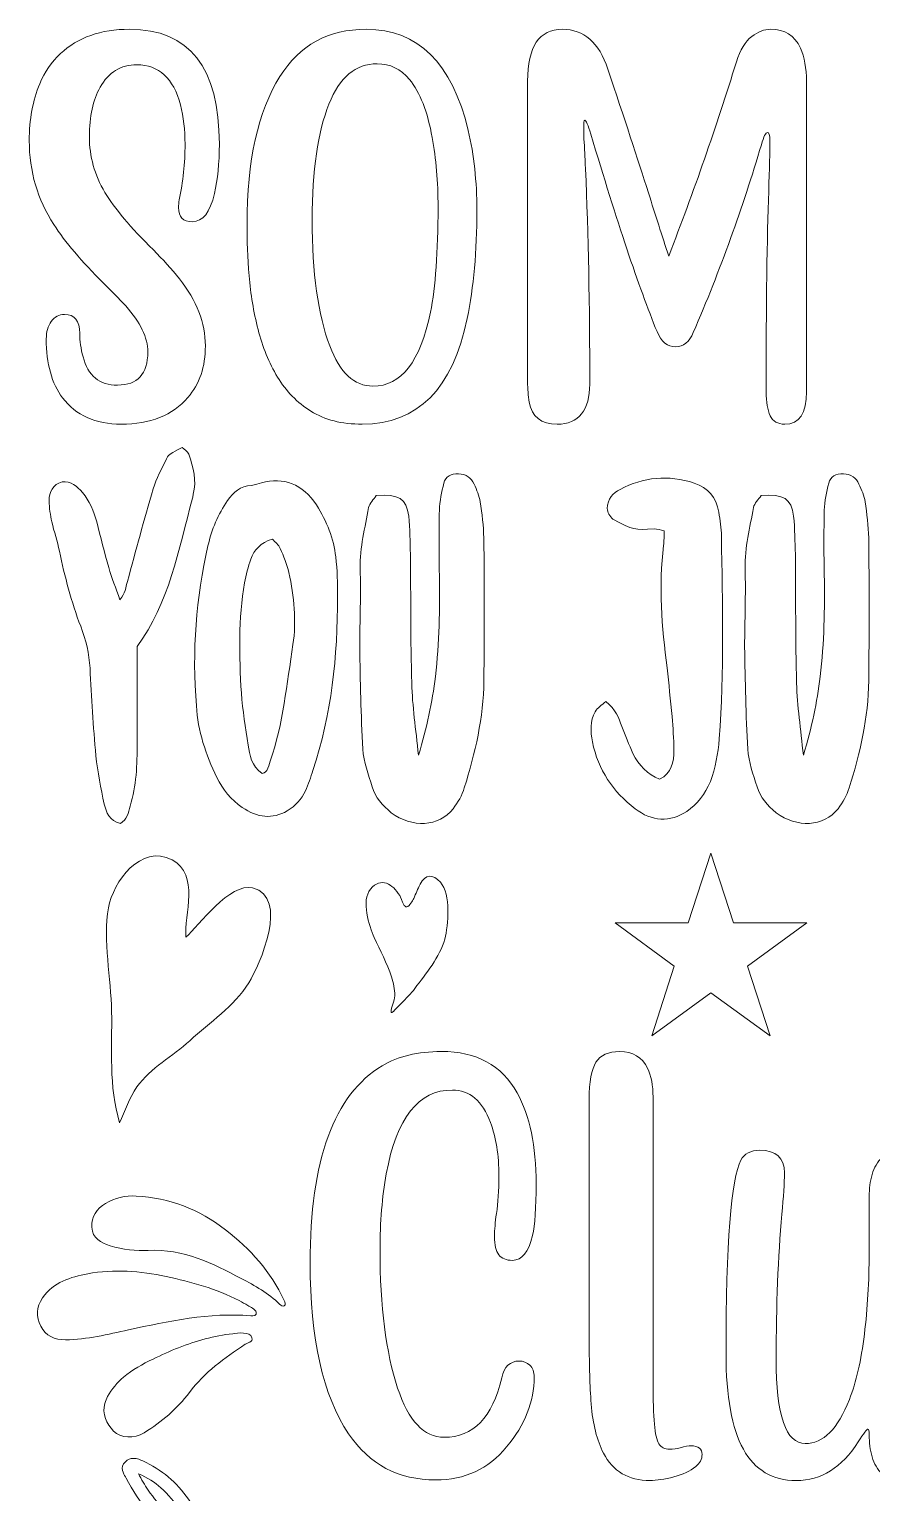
# Model space of a CAD drawing. Header units: inches. Extents: x 0.62 to 5.38, y -5.94 to -0.06.
# Drawn here: x 0.617 to 2.554, y -3.427 to -0.061 of the extents above; entities that cross this region are included whole.
import ezdxf

# ---------------------------------------------------------------- set-up
doc = ezdxf.new("R2010")
doc.units = ezdxf.units.IN
doc.header["$MEASUREMENT"] = 0
doc.layers.add('Layer 1', color=7, linetype='Continuous')

# ---------------------------------------------------------------- blocks, each defined once
blk = doc.blocks.new('block 5')
at = {"layer": 'Layer 1', "lineweight": 0}
for points, knots in [([(1.1227, -0.628), (1.1194, -0.586), (1.1178, -0.5463), (1.1178, -0.509), (1.1178, -0.3635), (1.1431, -0.2504), (1.1936, -0.1695), (1.2387, -0.0971), (1.3048, -0.061), (1.392, -0.061), (1.511, -0.061), (1.5891, -0.1385), (1.6265, -0.2937), (1.6397, -0.3501), (1.6463, -0.4112), (1.6463, -0.4769), (1.6463, -0.5718), (1.6389, -0.6548), (1.6241, -0.726), (1.5907, -0.8882), (1.5102, -0.9693), (1.3826, -0.9693), (1.3356, -0.9693), (1.2963, -0.9593), (1.2648, -0.9395), (1.2333, -0.9197), (1.2077, -0.8934), (1.1881, -0.8608), (1.1684, -0.8281), (1.1535, -0.7916), (1.1432, -0.7514), (1.1328, -0.7111), (1.126, -0.67), (1.1227, -0.628)], [0, 0, 0, 0, 1, 1, 1, 2, 2, 2, 3, 3, 3, 4, 4, 4, 5, 5, 5, 6, 6, 6, 7, 7, 7, 8, 8, 8, 9, 9, 9, 10, 10, 10, 11, 11, 11, 11]), ([(1.2677, -0.4985), (1.2677, -0.6214), (1.2811, -0.7182), (1.308, -0.789), (1.3313, -0.8508), (1.3643, -0.8818), (1.4071, -0.8818), (1.4725, -0.8818), (1.5166, -0.8252), (1.5395, -0.712), (1.5512, -0.6537), (1.5571, -0.573), (1.5571, -0.4699), (1.5571, -0.4116), (1.5526, -0.3583), (1.5436, -0.3101), (1.5331, -0.2506), (1.5156, -0.206), (1.4911, -0.1765), (1.4713, -0.1524), (1.4466, -0.1403), (1.417, -0.1403), (1.3677, -0.1403), (1.3307, -0.1712), (1.3062, -0.2331), (1.2805, -0.2972), (1.2677, -0.3857), (1.2677, -0.4985)], [0, 0, 0, 0, 1, 1, 1, 2, 2, 2, 3, 3, 3, 4, 4, 4, 5, 5, 5, 6, 6, 6, 7, 7, 7, 8, 8, 8, 9, 9, 9, 9])]:
    blk.add_open_spline(points, degree=3, knots=knots, dxfattribs=at)
blk = doc.blocks.new('block 6')
at = {"layer": 'Layer 1', "lineweight": 0}
for points, knots in [([(1.0281, -1.2491), (1.0363, -1.2112), (1.0517, -1.1765), (1.0731, -1.1447), (1.0864, -1.1263), (1.1028, -1.111), (1.1284, -1.11), (1.1366, -1.1089), (1.1437, -1.1059), (1.1509, -1.1038), (1.202, -1.0905), (1.246, -1.1069), (1.2777, -1.155), (1.3013, -1.1928), (1.3176, -1.2327), (1.3217, -1.2747), (1.3258, -1.3053), (1.3258, -1.335), (1.3258, -1.3647), (1.3268, -1.5038), (1.3115, -1.6378), (1.2695, -1.7657), (1.2644, -1.781), (1.2593, -1.7974), (1.2521, -1.8127), (1.2429, -1.8321), (1.2296, -1.8475), (1.2102, -1.8587), (1.1765, -1.8782), (1.1417, -1.8751), (1.1069, -1.8506), (1.0813, -1.8332), (1.0619, -1.8096), (1.0486, -1.782), (1.023, -1.7288), (1.0046, -1.6746), (1.0015, -1.6173), (0.9913, -1.4915), (1.0005, -1.3688), (1.0281, -1.2491)], [0, 0, 0, 0, 1, 1, 1, 2, 2, 2, 3, 3, 3, 4, 4, 4, 5, 5, 5, 6, 6, 6, 7, 7, 7, 8, 8, 8, 9, 9, 9, 10, 10, 10, 11, 11, 11, 12, 12, 12, 13, 13, 13, 13]), ([(1.1049, -1.5877), (1.1079, -1.6276), (1.1141, -1.6675), (1.1202, -1.7074), (1.1243, -1.7299), (1.1274, -1.7554), (1.1529, -1.7728), (1.1591, -1.7697), (1.1621, -1.7687), (1.1632, -1.7657), (1.1662, -1.7595), (1.1693, -1.7513), (1.1713, -1.7442), (1.201, -1.6583), (1.2092, -1.5662), (1.2235, -1.4762), (1.2317, -1.422), (1.2256, -1.3657), (1.2143, -1.3105), (1.2102, -1.2921), (1.202, -1.2726), (1.1938, -1.2552), (1.1908, -1.247), (1.1826, -1.2409), (1.1765, -1.2337), (1.1488, -1.2419), (1.1345, -1.2583), (1.1263, -1.2798), (1.1202, -1.2972), (1.1161, -1.3156), (1.112, -1.334), (1.0977, -1.4168), (1.0997, -1.5017), (1.1049, -1.5877)], [0, 0, 0, 0, 1, 1, 1, 2, 2, 2, 3, 3, 3, 4, 4, 4, 5, 5, 5, 6, 6, 6, 7, 7, 7, 8, 8, 8, 9, 9, 9, 10, 10, 10, 11, 11, 11, 11])]:
    blk.add_open_spline(points, degree=3, knots=knots, dxfattribs=at)
blk = doc.blocks.new('block 13')
at = {"layer": 'Layer 1', "lineweight": 0}
for points, knots in [([(1.0932, -4.8573), (1.1284, -4.8672), (1.1651, -4.8785), (1.1997, -4.8969), (1.1954, -4.8906), (1.191, -4.8845), (1.1868, -4.8783), (1.1698, -4.854), (1.1522, -4.8288), (1.1371, -4.8019), (1.1362, -4.8002), (1.1349, -4.7996), (1.1304, -4.7978), (1.1304, -4.7978), (1.1273, -4.7965), (1.1273, -4.7965), (1.1215, -4.7941), (1.1156, -4.7916), (1.1099, -4.7888), (1.0678, -4.7699), (1.0303, -4.7407), (1.0015, -4.7044), (0.9887, -4.6894), (0.9779, -4.6725), (0.9697, -4.6543), (0.9697, -4.6543), (0.9665, -4.6478), (0.9665, -4.6478), (0.9604, -4.6353), (0.9649, -4.6274), (0.9699, -4.6228), (0.978, -4.6154), (0.9912, -4.6187), (0.9974, -4.6217), (1.0313, -4.6375), (1.0606, -4.6581), (1.087, -4.6846), (1.0685, -4.6329), (1.0555, -4.5782), (1.0474, -4.5184), (1.0469, -4.5145), (1.0457, -4.512), (1.0409, -4.5086), (0.989, -4.4724), (0.9529, -4.4309), (0.9306, -4.3817), (0.9239, -4.3671), (0.9201, -4.3522), (0.9164, -4.3377), (0.9164, -4.3377), (0.9138, -4.3278), (0.9138, -4.3278), (0.9102, -4.3152), (0.9128, -4.307), (0.9211, -4.3022), (0.924, -4.3005), (0.9272, -4.2996), (0.9306, -4.2996), (0.9384, -4.2996), (0.9445, -4.3044), (0.9467, -4.3062), (0.9765, -4.3294), (0.9982, -4.3509), (1.015, -4.3739), (1.0217, -4.3829), (1.0298, -4.3959), (1.0375, -4.4088), (1.0375, -4.4088), (1.0375, -4.4088), (1.0375, -4.4088), (1.0369, -4.3742), (1.0364, -4.3444), (1.0382, -4.3081), (1.0382, -4.3081), (1.0394, -4.2834), (1.0394, -4.2834), (1.0403, -4.2631), (1.0412, -4.244), (1.0424, -4.2252), (1.0429, -4.2178), (1.0414, -4.2134), (1.036, -4.2072), (0.9838, -4.1463), (0.9528, -4.082), (0.9411, -4.0107), (0.9411, -4.0107), (0.9406, -4.008), (0.9406, -4.008), (0.9393, -4.0027), (0.9361, -3.9887), (0.9495, -3.981), (0.9528, -3.9791), (0.9563, -3.9782), (0.9599, -3.9782), (0.9681, -3.9782), (0.9744, -3.9831), (0.9786, -3.9863), (1.0092, -4.0094), (1.031, -4.0383), (1.0505, -4.0808), (1.0507, -4.0813), (1.051, -4.0819), (1.0512, -4.0824), (1.0557, -4.0124), (1.0563, -3.943), (1.053, -3.8756), (1.0527, -3.8707), (1.0515, -3.8681), (1.0479, -3.8654), (1.017, -3.8414), (0.9891, -3.8104), (0.9624, -3.7708), (0.9533, -3.7573), (0.949, -3.7417), (0.9452, -3.7279), (0.9452, -3.7279), (0.9424, -3.7184), (0.9424, -3.7184), (0.9409, -3.7133), (0.9367, -3.6994), (0.949, -3.691), (0.9583, -3.6846), (0.9709, -3.6896), (0.9762, -3.693), (0.9967, -3.7057), (1.0131, -3.7225), (1.029, -3.7387), (1.029, -3.7387), (1.0348, -3.7447), (1.0348, -3.7447), (1.0392, -3.7492), (1.0431, -3.7535), (1.0465, -3.7577), (1.045, -3.7452), (1.0438, -3.7332), (1.0426, -3.7215), (1.0394, -3.6885), (1.0363, -3.6574), (1.025, -3.6187), (1.0152, -3.5852), (0.9966, -3.5605), (0.963, -3.5362), (0.91, -3.4978), (0.8687, -3.4497), (0.8401, -3.3933), (0.8396, -3.3922), (0.8389, -3.3912), (0.8381, -3.39), (0.8343, -3.384), (0.8245, -3.369), (0.8381, -3.3556), (0.8432, -3.3506), (0.8497, -3.3479), (0.857, -3.3479), (0.8654, -3.3479), (0.8732, -3.3515), (0.8783, -3.3539), (0.9212, -3.3736), (0.9564, -3.4032), (0.983, -3.4417), (1.001, -3.4678), (1.0194, -3.4961), (1.0297, -3.5314), (1.0326, -3.5411), (1.0371, -3.5508), (1.0418, -3.561), (1.0467, -3.5715), (1.0516, -3.582), (1.0552, -3.5934), (1.0718, -3.6469), (1.0783, -3.7019), (1.082, -3.7517), (1.0974, -3.7068), (1.1151, -3.6728), (1.1384, -3.6436), (1.1405, -3.6399), (1.1453, -3.6317), (1.155, -3.6317), (1.1574, -3.6317), (1.1598, -3.6322), (1.1621, -3.6332), (1.1651, -3.6345), (1.1676, -3.6365), (1.1695, -3.6391), (1.1713, -3.6411), (1.1726, -3.6434), (1.1732, -3.646), (1.1732, -3.646), (1.1736, -3.6496), (1.1736, -3.6496), (1.1736, -3.6496), (1.1735, -3.6583), (1.1735, -3.6583), (1.1734, -3.6708), (1.173, -3.6843), (1.1714, -3.6979), (1.168, -3.762), (1.1496, -3.8133), (1.1167, -3.8498), (1.1153, -3.852), (1.1131, -3.8544), (1.1106, -3.8565), (1.0914, -3.8721), (1.0908, -3.8924), (1.0919, -3.9173), (1.095, -3.9827), (1.0926, -4.0479), (1.0893, -4.1101), (1.1072, -4.0811), (1.1297, -4.0581), (1.1485, -4.0403), (1.1559, -4.0333), (1.1632, -4.031), (1.1701, -4.0332), (1.1807, -4.0366), (1.1829, -4.0485), (1.1836, -4.0524), (1.1864, -4.0668), (1.1837, -4.0808), (1.181, -4.0913), (1.166, -4.1493), (1.1379, -4.191), (1.0948, -4.2189), (1.0856, -4.2249), (1.0838, -4.2291), (1.0837, -4.2343), (1.0837, -4.2343), (1.0829, -4.2967), (1.0829, -4.2967), (1.0825, -4.3235), (1.0822, -4.351), (1.0819, -4.3785), (1.0985, -4.3455), (1.1172, -4.317), (1.1384, -4.2918), (1.1388, -4.2913), (1.1392, -4.2906), (1.1396, -4.2899), (1.1422, -4.2858), (1.1474, -4.2774), (1.1577, -4.2774), (1.1597, -4.2774), (1.1617, -4.2777), (1.1637, -4.2784), (1.1794, -4.2834), (1.18, -4.2992), (1.1804, -4.3067), (1.1822, -4.3462), (1.1734, -4.3844), (1.1537, -4.4236), (1.1405, -4.4499), (1.122, -4.4741), (1.0987, -4.4956), (1.0887, -4.5047), (1.0859, -4.512), (1.0876, -4.5245), (1.0951, -4.5819), (1.1109, -4.6406), (1.1356, -4.7034), (1.1383, -4.6799), (1.1438, -4.6562), (1.1521, -4.6317), (1.1593, -4.6105), (1.1673, -4.594), (1.1774, -4.5797), (1.1804, -4.5745), (1.1872, -4.5645), (1.1992, -4.567), (1.2126, -4.5698), (1.2146, -4.5831), (1.2153, -4.5875), (1.2313, -4.6936), (1.2101, -4.7433), (1.1872, -4.778), (1.1793, -4.7898), (1.1793, -4.7964), (1.1873, -4.8086), (1.205, -4.8358), (1.224, -4.8616), (1.2421, -4.885), (1.2325, -4.8257), (1.2483, -4.77), (1.2676, -4.7179), (1.268, -4.7171), (1.2682, -4.7163), (1.2684, -4.7154), (1.27, -4.7098), (1.274, -4.6959), (1.2887, -4.6959), (1.3089, -4.6967), (1.3121, -4.7164), (1.3132, -4.7229), (1.3216, -4.7741), (1.3281, -4.8203), (1.3235, -4.8685), (1.3208, -4.8968), (1.3171, -4.9265), (1.3126, -4.9569), (1.3114, -4.9647), (1.3129, -4.9675), (1.3168, -4.971), (1.3206, -4.9744), (1.3244, -4.9779), (1.328, -4.9814), (1.3346, -4.9877), (1.3413, -4.994), (1.3483, -4.9992), (1.3526, -5.0024), (1.3599, -5.0092), (1.3611, -5.0185), (1.3618, -5.0241), (1.3602, -5.0296), (1.3566, -5.0341), (1.3526, -5.0392), (1.3471, -5.0419), (1.3409, -5.0419), (1.3349, -5.0419), (1.3286, -5.0395), (1.3217, -5.0345), (1.308, -5.0247), (1.2957, -5.0129), (1.2853, -4.9995), (1.2788, -4.9912), (1.2722, -4.989), (1.26, -4.9899), (1.2229, -4.9928), (1.1926, -4.9907), (1.1644, -4.9833), (1.1644, -4.9833), (1.1626, -4.9829), (1.1626, -4.9829), (1.1602, -4.9823), (1.157, -4.9816), (1.1538, -4.9798), (1.1352, -4.9744), (1.1174, -4.9666), (1.1009, -4.9566), (1.088, -4.9501), (1.0752, -4.9425), (1.0633, -4.9342), (1.0619, -4.9332), (1.0606, -4.932), (1.0596, -4.9306), (1.0432, -4.9174), (1.0286, -4.9013), (1.0149, -4.8814), (1.0086, -4.8723), (1.0099, -4.8652), (1.0121, -4.8609), (1.0155, -4.8542), (1.0227, -4.8505), (1.0337, -4.8502), (1.0539, -4.8495), (1.074, -4.8519), (1.0932, -4.8573)], [0, 0, 0, 0, 1, 1, 1, 2, 2, 2, 3, 3, 3, 4, 4, 4, 5, 5, 5, 6, 6, 6, 7, 7, 7, 8, 8, 8, 9, 9, 9, 10, 10, 10, 11, 11, 11, 12, 12, 12, 13, 13, 13, 14, 14, 14, 15, 15, 15, 16, 16, 16, 17, 17, 17, 18, 18, 18, 19, 19, 19, 20, 20, 20, 21, 21, 21, 22, 22, 22, 23, 23, 23, 24, 24, 24, 25, 25, 25, 26, 26, 26, 27, 27, 27, 28, 28, 28, 29, 29, 29, 30, 30, 30, 31, 31, 31, 32, 32, 32, 33, 33, 33, 34, 34, 34, 35, 35, 35, 36, 36, 36, 37, 37, 37, 38, 38, 38, 39, 39, 39, 40, 40, 40, 41, 41, 41, 42, 42, 42, 43, 43, 43, 44, 44, 44, 45, 45, 45, 46, 46, 46, 47, 47, 47, 48, 48, 48, 49, 49, 49, 50, 50, 50, 51, 51, 51, 52, 52, 52, 53, 53, 53, 54, 54, 54, 55, 55, 55, 56, 56, 56, 57, 57, 57, 58, 58, 58, 59, 59, 59, 60, 60, 60, 61, 61, 61, 62, 62, 62, 63, 63, 63, 64, 64, 64, 65, 65, 65, 66, 66, 66, 67, 67, 67, 68, 68, 68, 69, 69, 69, 70, 70, 70, 71, 71, 71, 72, 72, 72, 73, 73, 73, 74, 74, 74, 75, 75, 75, 76, 76, 76, 77, 77, 77, 78, 78, 78, 79, 79, 79, 80, 80, 80, 81, 81, 81, 82, 82, 82, 83, 83, 83, 84, 84, 84, 85, 85, 85, 86, 86, 86, 87, 87, 87, 88, 88, 88, 89, 89, 89, 90, 90, 90, 91, 91, 91, 92, 92, 92, 93, 93, 93, 94, 94, 94, 95, 95, 95, 96, 96, 96, 97, 97, 97, 98, 98, 98, 99, 99, 99, 100, 100, 100, 101, 101, 101, 102, 102, 102, 103, 103, 103, 104, 104, 104, 105, 105, 105, 106, 106, 106, 107, 107, 107, 108, 108, 108, 109, 109, 109, 110, 110, 110, 111, 111, 111, 112, 112, 112, 113, 113, 113, 114, 114, 114, 115, 115, 115, 116, 116, 116, 117, 117, 117, 118, 118, 118, 118]), ([(0.8684, -3.3833), (0.8753, -3.3961), (0.8824, -3.4093), (0.8906, -3.421), (0.9155, -3.4567), (0.948, -3.4887), (0.995, -3.5237), (0.9794, -3.4837), (0.954, -3.4472), (0.9196, -3.4154), (0.9058, -3.4027), (0.889, -3.3922), (0.8684, -3.3833)], [0, 0, 0, 0, 1, 1, 1, 2, 2, 2, 3, 3, 3, 4, 4, 4, 4]), ([(1.141, -3.6937), (1.1167, -3.7381), (1.1028, -3.7792), (1.0979, -3.8204), (1.1068, -3.8091), (1.1144, -3.7963), (1.1205, -3.7822), (1.1228, -3.776), (1.1251, -3.7689), (1.1273, -3.7621), (1.1293, -3.7561), (1.1308, -3.7513), (1.1325, -3.7467), (1.1364, -3.7312), (1.1392, -3.7137), (1.141, -3.694), (1.141, -3.6939), (1.141, -3.6938), (1.141, -3.6937)], [0, 0, 0, 0, 1, 1, 1, 2, 2, 2, 3, 3, 3, 4, 4, 4, 5, 5, 5, 6, 6, 6, 6]), ([(1.0435, -3.809), (1.029, -3.7766), (1.0038, -3.7533), (0.9782, -3.7326), (0.9925, -3.7692), (1.0196, -3.7983), (1.0483, -3.8246), (1.0472, -3.8188), (1.0456, -3.8138), (1.0435, -3.809)], [0, 0, 0, 0, 1, 1, 1, 2, 2, 2, 3, 3, 3, 3]), ([(1.0274, -4.1011), (1.0156, -4.0665), (0.9984, -4.0404), (0.9749, -4.0214), (0.9757, -4.0259), (0.9767, -4.0303), (0.9777, -4.0345), (0.9818, -4.0525), (0.9872, -4.0688), (0.994, -4.0845), (1.0092, -4.1192), (1.0255, -4.1464), (1.0449, -4.1693), (1.0444, -4.1634), (1.0434, -4.157), (1.0421, -4.1497), (1.0414, -4.1456), (1.0407, -4.1413), (1.04, -4.1366), (1.0395, -4.1315), (1.0364, -4.124), (1.0334, -4.1168), (1.0314, -4.1117), (1.0292, -4.1065), (1.0274, -4.1011)], [0, 0, 0, 0, 1, 1, 1, 2, 2, 2, 3, 3, 3, 4, 4, 4, 5, 5, 5, 6, 6, 6, 7, 7, 7, 8, 8, 8, 8]), ([(1.1528, -4.0815), (1.1325, -4.1014), (1.1188, -4.1195), (1.1092, -4.139), (1.1013, -4.1551), (1.0952, -4.1704), (1.0909, -4.1854), (1.1001, -4.1789), (1.1075, -4.1696), (1.1153, -4.1599), (1.1153, -4.1599), (1.1166, -4.1583), (1.1166, -4.1583), (1.1377, -4.1319), (1.1494, -4.1072), (1.1528, -4.0815)], [0, 0, 0, 0, 1, 1, 1, 2, 2, 2, 3, 3, 3, 4, 4, 4, 5, 5, 5, 5]), ([(1.1174, -4.4267), (1.1324, -4.3997), (1.1491, -4.3644), (1.1494, -4.3253), (1.1289, -4.3509), (1.115, -4.3796), (1.1015, -4.4093), (1.0922, -4.4295), (1.0866, -4.4482), (1.0845, -4.466), (1.0992, -4.453), (1.1097, -4.4404), (1.1174, -4.4267)], [0, 0, 0, 0, 1, 1, 1, 2, 2, 2, 3, 3, 3, 4, 4, 4, 4]), ([(1.0358, -4.4663), (1.0355, -4.4657), (1.0353, -4.4651), (1.035, -4.4644), (1.0125, -4.4229), (0.9876, -4.3807), (0.952, -4.3504), (0.9668, -4.3943), (0.9944, -4.4323), (1.0358, -4.4663)], [0, 0, 0, 0, 1, 1, 1, 2, 2, 2, 3, 3, 3, 3]), ([(1.1899, -4.6202), (1.1867, -4.6272), (1.1842, -4.6347), (1.1817, -4.6421), (1.1674, -4.6852), (1.1619, -4.7227), (1.1652, -4.7564), (1.189, -4.7181), (1.1969, -4.6742), (1.1899, -4.6202)], [0, 0, 0, 0, 1, 1, 1, 2, 2, 2, 3, 3, 3, 3]), ([(1.0127, -4.6636), (1.0369, -4.6981), (1.0677, -4.7269), (1.1037, -4.7487), (1.0735, -4.709), (1.0448, -4.682), (1.0127, -4.6636)], [0, 0, 0, 0, 1, 1, 1, 2, 2, 2, 2]), ([(1.2763, -4.8933), (1.2763, -4.8933), (1.2796, -4.9034), (1.2796, -4.9034), (1.2819, -4.9107), (1.2841, -4.9177), (1.2864, -4.9244), (1.2879, -4.9137), (1.2893, -4.9038), (1.2908, -4.8941), (1.2974, -4.8514), (1.2965, -4.8054), (1.2881, -4.7504), (1.272, -4.795), (1.268, -4.843), (1.2763, -4.8933)], [0, 0, 0, 0, 1, 1, 1, 2, 2, 2, 3, 3, 3, 4, 4, 4, 5, 5, 5, 5]), ([(1.1012, -4.9221), (1.1034, -4.9224), (1.1056, -4.9233), (1.1076, -4.9246), (1.1106, -4.9266), (1.1139, -4.9287), (1.1172, -4.9307), (1.1546, -4.9493), (1.1971, -4.9594), (1.2397, -4.9596), (1.1814, -4.9156), (1.1225, -4.8904), (1.0603, -4.8827), (1.0581, -4.8825), (1.0557, -4.882), (1.0533, -4.8816), (1.0521, -4.8813), (1.051, -4.8811), (1.05, -4.8809), (1.0516, -4.8826), (1.0533, -4.8843), (1.0545, -4.8855), (1.0545, -4.8855), (1.0581, -4.889), (1.0581, -4.889), (1.0655, -4.8966), (1.0739, -4.9038), (1.0846, -4.9117), (1.0897, -4.9152), (1.0954, -4.9187), (1.1012, -4.9221)], [0, 0, 0, 0, 1, 1, 1, 2, 2, 2, 3, 3, 3, 4, 4, 4, 5, 5, 5, 6, 6, 6, 7, 7, 7, 8, 8, 8, 9, 9, 9, 10, 10, 10, 10])]:
    blk.add_open_spline(points, degree=3, knots=knots, dxfattribs=at)

msp = doc.modelspace()

# ---------------------------------------------------------------- linework, layer by layer
at = {"layer": 'Layer 1', "lineweight": 0}
msp.add_lwpolyline([(2.3209, -2.3758), (2.2688, -2.2155), (2.4052, -2.1164), (2.2366, -2.1164), (2.1845, -1.9561), (2.1324, -2.1164), (1.9639, -2.1164), (2.1002, -2.2155), (2.0482, -2.3758), (2.1845, -2.2768), (2.3209, -2.3758)], dxfattribs=at)
for points, knots in [([(0.7882, -0.6449), (0.8064, -0.6632), (0.8234, -0.6807), (0.8389, -0.6974), (0.8728, -0.7351), (0.8897, -0.7703), (0.8897, -0.803), (0.8897, -0.854), (0.8665, -0.8794), (0.8203, -0.8794), (0.7786, -0.8794), (0.7522, -0.8576), (0.7409, -0.8141), (0.7359, -0.7958), (0.7333, -0.7779), (0.7333, -0.7604), (0.7333, -0.7312), (0.7217, -0.7167), (0.6983, -0.7167), (0.6855, -0.7167), (0.6753, -0.7221), (0.6677, -0.733), (0.6601, -0.7439), (0.6563, -0.7573), (0.6563, -0.7733), (0.6563, -0.8304), (0.6688, -0.8755), (0.6937, -0.9086), (0.7248, -0.949), (0.7697, -0.9693), (0.8284, -0.9693), (0.8953, -0.9693), (0.9465, -0.9488), (0.9819, -0.908), (1.0087, -0.8769), (1.0221, -0.8372), (1.0221, -0.789), (1.0221, -0.7365), (1.0023, -0.6852), (0.9626, -0.635), (0.9443, -0.6124), (0.9243, -0.5903), (0.9025, -0.5685), (0.85, -0.5168), (0.8129, -0.4726), (0.7911, -0.4361), (0.7674, -0.396), (0.7555, -0.3534), (0.7555, -0.3083), (0.7555, -0.2613), (0.7637, -0.2233), (0.78, -0.1945), (0.7994, -0.1599), (0.8276, -0.1426), (0.8646, -0.1426), (0.9151, -0.1426), (0.9486, -0.1734), (0.9649, -0.2348), (0.9719, -0.2624), (0.9754, -0.2926), (0.9754, -0.3252), (0.9754, -0.3688), (0.971, -0.4116), (0.962, -0.4536), (0.9608, -0.4594), (0.9603, -0.4652), (0.9603, -0.4711), (0.9603, -0.4929), (0.971, -0.5037), (0.9923, -0.5037), (1.0161, -0.5037), (1.033, -0.482), (1.0431, -0.4384), (1.0505, -0.4069), (1.0542, -0.3692), (1.0542, -0.3252), (1.0542, -0.149), (0.9853, -0.061), (0.8477, -0.061), (0.7816, -0.061), (0.7287, -0.0796), (0.689, -0.117), (0.6684, -0.136), (0.6524, -0.1592), (0.6412, -0.1864), (0.6252, -0.2249), (0.6172, -0.2684), (0.6172, -0.3171), (0.6172, -0.3878), (0.6361, -0.4522), (0.6738, -0.5101), (0.6995, -0.5502), (0.7376, -0.5951), (0.7882, -0.6449)], [0, 0, 0, 0, 1, 1, 1, 2, 2, 2, 3, 3, 3, 4, 4, 4, 5, 5, 5, 6, 6, 6, 7, 7, 7, 8, 8, 8, 9, 9, 9, 10, 10, 10, 11, 11, 11, 12, 12, 12, 13, 13, 13, 14, 14, 14, 15, 15, 15, 16, 16, 16, 17, 17, 17, 18, 18, 18, 19, 19, 19, 20, 20, 20, 21, 21, 21, 22, 22, 22, 23, 23, 23, 24, 24, 24, 25, 25, 25, 26, 26, 26, 27, 27, 27, 28, 28, 28, 29, 29, 29, 30, 30, 30, 31, 31, 31, 31]), ([(1.8312, -0.9693), (1.8557, -0.9693), (1.8743, -0.9614), (1.8869, -0.9456), (1.8996, -0.9299), (1.9059, -0.907), (1.9059, -0.8771), (1.9059, -0.6974), (1.9026, -0.5323), (1.896, -0.3818), (1.8948, -0.3523), (1.8938, -0.3326), (1.8931, -0.3229), (1.8923, -0.3132), (1.8919, -0.3015), (1.8919, -0.2879), (1.8919, -0.2762), (1.8927, -0.2704), (1.8942, -0.2704), (1.8973, -0.2704), (1.902, -0.2809), (1.9082, -0.3019), (1.9681, -0.503), (2.0189, -0.6544), (2.0605, -0.7563), (2.0702, -0.7797), (2.0846, -0.7913), (2.1037, -0.7913), (2.1212, -0.7913), (2.1346, -0.7805), (2.1439, -0.7587), (2.2058, -0.6144), (2.2579, -0.4703), (2.3003, -0.3264), (2.3057, -0.3077), (2.3104, -0.2984), (2.3143, -0.2984), (2.3181, -0.2984), (2.3201, -0.3042), (2.3201, -0.3159), (2.3201, -0.3423), (2.3191, -0.3818), (2.3172, -0.4343), (2.3133, -0.5378), (2.3113, -0.6912), (2.3113, -0.8946), (2.3113, -0.9183), (2.3144, -0.9367), (2.3204, -0.9497), (2.3264, -0.9627), (2.3378, -0.9693), (2.3545, -0.9693), (2.3876, -0.9693), (2.4041, -0.9444), (2.4041, -0.8946), (2.4041, -0.8946), (2.4041, -0.1811), (2.4041, -0.1811), (2.4041, -0.1508), (2.3994, -0.1251), (2.3901, -0.1041), (2.3769, -0.0754), (2.3541, -0.061), (2.3218, -0.061), (2.3074, -0.061), (2.2929, -0.0665), (2.2781, -0.0776), (2.2633, -0.0887), (2.2516, -0.108), (2.2431, -0.1356), (2.1968, -0.2854), (2.1449, -0.4343), (2.0873, -0.5825), (2.0722, -0.5362), (2.0566, -0.4878), (2.0407, -0.4372), (2.0162, -0.3602), (1.985, -0.2653), (1.9473, -0.1525), (1.9271, -0.0915), (1.8923, -0.061), (1.8429, -0.061), (1.7896, -0.061), (1.763, -0.1008), (1.763, -0.1805), (1.763, -0.1805), (1.763, -0.8724), (1.763, -0.8724), (1.763, -0.8884), (1.7641, -0.9037), (1.7665, -0.9185), (1.7723, -0.9523), (1.7939, -0.9693), (1.8312, -0.9693)], [0, 0, 0, 0, 1, 1, 1, 2, 2, 2, 3, 3, 3, 4, 4, 4, 5, 5, 5, 6, 6, 6, 7, 7, 7, 8, 8, 8, 9, 9, 9, 10, 10, 10, 11, 11, 11, 12, 12, 12, 13, 13, 13, 14, 14, 14, 15, 15, 15, 16, 16, 16, 17, 17, 17, 18, 18, 18, 19, 19, 19, 20, 20, 20, 21, 21, 21, 22, 22, 22, 23, 23, 23, 24, 24, 24, 25, 25, 25, 26, 26, 26, 27, 27, 27, 28, 28, 28, 29, 29, 29, 30, 30, 30, 31, 31, 31, 31]), ([(0.9841, -1.0384), (0.982, -1.0322), (0.9728, -1.0271), (0.9687, -1.023), (0.9411, -1.0373), (0.9401, -1.0363), (0.9329, -1.0486), (0.9217, -1.0711), (0.9094, -1.0946), (0.9023, -1.1182), (0.8808, -1.1887), (0.8624, -1.2603), (0.8429, -1.3309), (0.8388, -1.3442), (0.8388, -1.3585), (0.8255, -1.3729), (0.8163, -1.3463), (0.8071, -1.3238), (0.8, -1.2992), (0.7897, -1.2644), (0.7815, -1.2286), (0.7723, -1.1939), (0.7652, -1.1693), (0.756, -1.1458), (0.7396, -1.1263), (0.7273, -1.112), (0.713, -1.0997), (0.6926, -1.1018), (0.6711, -1.1079), (0.6629, -1.1253), (0.6629, -1.1458), (0.6629, -1.1621), (0.666, -1.1785), (0.669, -1.1939), (0.6741, -1.2164), (0.6823, -1.2389), (0.6864, -1.2614), (0.6987, -1.3197), (0.714, -1.378), (0.7355, -1.4342), (0.7478, -1.4649), (0.755, -1.4977), (0.757, -1.5304), (0.7601, -1.5979), (0.7642, -1.6644), (0.7703, -1.7319), (0.7744, -1.7687), (0.7815, -1.8066), (0.7897, -1.8434), (0.7938, -1.8618), (0.802, -1.8823), (0.8266, -1.8874), (0.8419, -1.8792), (0.845, -1.8628), (0.8491, -1.8475), (0.8634, -1.8015), (0.8654, -1.7524), (0.8654, -1.7033), (0.8654, -1.7033), (0.8654, -1.4803), (0.8654, -1.4803), (0.9381, -1.3821), (0.9606, -1.2583), (0.9923, -1.1396), (0.9933, -1.1366), (0.9933, -1.1335), (0.9943, -1.1304), (1.0025, -1.0997), (0.9943, -1.0691), (0.9841, -1.0384)], [0, 0, 0, 0, 1, 1, 1, 2, 2, 2, 3, 3, 3, 4, 4, 4, 5, 5, 5, 6, 6, 6, 7, 7, 7, 8, 8, 8, 9, 9, 9, 10, 10, 10, 11, 11, 11, 12, 12, 12, 13, 13, 13, 14, 14, 14, 15, 15, 15, 16, 16, 16, 17, 17, 17, 18, 18, 18, 19, 19, 19, 20, 20, 20, 21, 21, 21, 22, 22, 22, 23, 23, 23, 23]), ([(1.6041, -1.0834), (1.5867, -1.0823), (1.5744, -1.0905), (1.5703, -1.1049), (1.5652, -1.1253), (1.5611, -1.1458), (1.5601, -1.1673), (1.5591, -1.2164), (1.5591, -1.2665), (1.5601, -1.3156), (1.5611, -1.3943), (1.5601, -1.4721), (1.5509, -1.5498), (1.5437, -1.6092), (1.5314, -1.6664), (1.512, -1.7309), (1.5059, -1.6695), (1.4977, -1.6173), (1.4967, -1.5652), (1.4936, -1.4659), (1.4946, -1.3677), (1.4936, -1.2685), (1.4926, -1.2399), (1.4926, -1.2102), (1.4895, -1.1805), (1.4844, -1.1407), (1.467, -1.1294), (1.4148, -1.1335), (1.4087, -1.1427), (1.3995, -1.1509), (1.3974, -1.1611), (1.3893, -1.2071), (1.377, -1.2522), (1.378, -1.3013), (1.38, -1.3606), (1.377, -1.4209), (1.377, -1.4813), (1.378, -1.5601), (1.38, -1.6388), (1.3841, -1.7166), (1.3862, -1.7462), (1.3964, -1.7749), (1.4056, -1.8035), (1.4128, -1.827), (1.4291, -1.8465), (1.4496, -1.8628), (1.4967, -1.8986), (1.5591, -1.8956), (1.5918, -1.8536), (1.603, -1.8393), (1.6122, -1.8229), (1.6174, -1.8056), (1.6429, -1.7258), (1.6613, -1.6439), (1.6624, -1.559), (1.6634, -1.4496), (1.6634, -1.3401), (1.6624, -1.2307), (1.6613, -1.2031), (1.6583, -1.1754), (1.6542, -1.1478), (1.6521, -1.1345), (1.646, -1.1202), (1.6399, -1.1069), (1.6337, -1.0936), (1.6215, -1.0834), (1.6041, -1.0834)], [0, 0, 0, 0, 1, 1, 1, 2, 2, 2, 3, 3, 3, 4, 4, 4, 5, 5, 5, 6, 6, 6, 7, 7, 7, 8, 8, 8, 9, 9, 9, 10, 10, 10, 11, 11, 11, 12, 12, 12, 13, 13, 13, 14, 14, 14, 15, 15, 15, 16, 16, 16, 17, 17, 17, 18, 18, 18, 19, 19, 19, 20, 20, 20, 21, 21, 21, 22, 22, 22, 22]), ([(2.0665, -1.7861), (2.0388, -1.7749), (2.0184, -1.7534), (2.0051, -1.7268), (1.9959, -1.7063), (1.9877, -1.6849), (1.9795, -1.6644), (1.9724, -1.645), (1.9662, -1.6255), (1.9427, -1.6071), (1.9335, -1.6153), (1.9232, -1.6214), (1.9181, -1.6306), (1.9069, -1.6521), (1.9069, -1.6756), (1.912, -1.7002), (1.9253, -1.7646), (1.959, -1.8148), (2.0102, -1.8536), (2.048, -1.8833), (2.091, -1.8853), (2.1289, -1.8598), (2.1534, -1.8434), (2.1708, -1.8199), (2.1831, -1.7912), (2.1953, -1.7595), (2.2005, -1.7268), (2.2035, -1.693), (2.2148, -1.5386), (2.2107, -1.3821), (2.2086, -1.2266), (2.2086, -1.2082), (2.2056, -1.1898), (2.2025, -1.1713), (2.1964, -1.1376), (2.178, -1.1151), (2.1462, -1.1049), (2.0859, -1.0844), (2.0286, -1.0916), (1.9754, -1.1192), (1.959, -1.1274), (1.9468, -1.1407), (1.9458, -1.1632), (1.9468, -1.1673), (1.9478, -1.1724), (1.9498, -1.1765), (1.9529, -1.1805), (1.956, -1.1846), (1.959, -1.1877), (2.0071, -1.2133), (2.0071, -1.2123), (2.0542, -1.2102), (2.0613, -1.2102), (2.0685, -1.2133), (2.0767, -1.2143), (2.0767, -1.2276), (2.0767, -1.2378), (2.0757, -1.2481), (2.0634, -1.3411), (2.0716, -1.4353), (2.0838, -1.5294), (2.0879, -1.5662), (2.091, -1.604), (2.0951, -1.6419), (2.0971, -1.6675), (2.0992, -1.693), (2.0992, -1.7186), (2.0992, -1.7462), (2.0941, -1.7728), (2.0665, -1.7861)], [0, 0, 0, 0, 1, 1, 1, 2, 2, 2, 3, 3, 3, 4, 4, 4, 5, 5, 5, 6, 6, 6, 7, 7, 7, 8, 8, 8, 9, 9, 9, 10, 10, 10, 11, 11, 11, 12, 12, 12, 13, 13, 13, 14, 14, 14, 15, 15, 15, 16, 16, 16, 17, 17, 17, 18, 18, 18, 19, 19, 19, 20, 20, 20, 21, 21, 21, 22, 22, 22, 23, 23, 23, 23]), ([(2.3969, -1.7309), (2.3908, -1.6695), (2.3826, -1.6173), (2.3815, -1.5652), (2.3785, -1.4659), (2.3795, -1.3677), (2.3785, -1.2685), (2.3775, -1.2399), (2.3775, -1.2102), (2.3744, -1.1805), (2.3693, -1.1407), (2.3519, -1.1294), (2.2997, -1.1335), (2.2936, -1.1427), (2.2844, -1.1509), (2.2823, -1.1611), (2.2741, -1.2071), (2.2619, -1.2522), (2.2629, -1.3013), (2.2649, -1.3606), (2.2619, -1.4209), (2.2619, -1.4813), (2.2629, -1.5601), (2.2649, -1.6388), (2.269, -1.7166), (2.2711, -1.7462), (2.2813, -1.7749), (2.2905, -1.8035), (2.2977, -1.827), (2.314, -1.8465), (2.3345, -1.8628), (2.3815, -1.8986), (2.4439, -1.8956), (2.4767, -1.8536), (2.4879, -1.8393), (2.4971, -1.8229), (2.5022, -1.8056), (2.5278, -1.7258), (2.5462, -1.6439), (2.5473, -1.559), (2.5483, -1.4496), (2.5483, -1.3401), (2.5473, -1.2307), (2.5462, -1.2031), (2.5432, -1.1754), (2.5391, -1.1478), (2.537, -1.1345), (2.5309, -1.1202), (2.5248, -1.1069), (2.5186, -1.0936), (2.5063, -1.0834), (2.489, -1.0834), (2.4716, -1.0823), (2.4593, -1.0905), (2.4552, -1.1049), (2.4501, -1.1253), (2.446, -1.1458), (2.445, -1.1673), (2.4439, -1.2164), (2.4439, -1.2665), (2.445, -1.3156), (2.446, -1.3943), (2.445, -1.4721), (2.4358, -1.5498), (2.4286, -1.6092), (2.4163, -1.6664), (2.3969, -1.7309)], [0, 0, 0, 0, 1, 1, 1, 2, 2, 2, 3, 3, 3, 4, 4, 4, 5, 5, 5, 6, 6, 6, 7, 7, 7, 8, 8, 8, 9, 9, 9, 10, 10, 10, 11, 11, 11, 12, 12, 12, 13, 13, 13, 14, 14, 14, 15, 15, 15, 16, 16, 16, 17, 17, 17, 18, 18, 18, 19, 19, 19, 20, 20, 20, 21, 21, 21, 22, 22, 22, 22]), ([(0.8248, -2.5765), (0.8382, -2.5487), (0.8472, -2.5187), (0.8648, -2.4934), (0.8956, -2.4493), (0.9476, -2.4232), (0.9862, -2.3872), (1.0332, -2.3434), (1.0868, -2.31), (1.1218, -2.2542), (1.1476, -2.213), (1.2159, -2.0566), (1.1305, -2.0357), (1.0788, -2.023), (1.0069, -2.122), (0.9772, -2.1493), (0.973, -2.0976), (1.0097, -2.0053), (0.9455, -1.9713), (0.874, -1.9335), (0.8098, -2.0223), (0.7993, -2.0815), (0.7861, -2.1555), (0.8052, -2.2447), (0.8065, -2.3199), (0.8081, -2.4071), (0.7996, -2.49), (0.8248, -2.5765)], [0, 0, 0, 0, 1, 1, 1, 2, 2, 2, 3, 3, 3, 4, 4, 4, 5, 5, 5, 6, 6, 6, 7, 7, 7, 8, 8, 8, 9, 9, 9, 9]), ([(1.4594, -2.3147), (1.4636, -2.3102), (1.4681, -2.3061), (1.4725, -2.3015), (1.4831, -2.2902), (1.4945, -2.2793), (1.5038, -2.2669), (1.5287, -2.2338), (1.5611, -2.1945), (1.5723, -2.1535), (1.581, -2.1216), (1.5868, -2.0498), (1.5625, -2.023), (1.5444, -2.0031), (1.5281, -2.0037), (1.5156, -2.0275), (1.5101, -2.0381), (1.5062, -2.0495), (1.501, -2.0603), (1.4985, -2.0654), (1.4918, -2.0781), (1.4856, -2.0792), (1.4824, -2.0798), (1.4798, -2.0772), (1.4776, -2.0735), (1.4739, -2.0672), (1.4712, -2.0575), (1.4688, -2.0534), (1.4529, -2.0266), (1.4259, -2.0097), (1.4019, -2.0385), (1.3793, -2.0655), (1.3987, -2.123), (1.4105, -2.1498), (1.4238, -2.1799), (1.4399, -2.2091), (1.4498, -2.2406), (1.4541, -2.2542), (1.4582, -2.2693), (1.4575, -2.2837), (1.4568, -2.2971), (1.4483, -2.3091), (1.4493, -2.3226), (1.4496, -2.3257), (1.4593, -2.3148), (1.4594, -2.3147)], [0, 0, 0, 0, 1, 1, 1, 2, 2, 2, 3, 3, 3, 4, 4, 4, 5, 5, 5, 6, 6, 6, 7, 7, 7, 8, 8, 8, 9, 9, 9, 10, 10, 10, 11, 11, 11, 12, 12, 12, 13, 13, 13, 14, 14, 14, 15, 15, 15, 15]), ([(1.4286, -2.445), (1.3181, -2.5112), (1.2628, -2.6623), (1.2628, -2.8982), (1.2628, -3.0724), (1.2923, -3.2034), (1.3514, -3.2912), (1.3991, -3.3621), (1.466, -3.3975), (1.552, -3.3975), (1.6183, -3.3975), (1.6725, -3.3722), (1.7147, -3.3216), (1.7569, -3.2709), (1.778, -3.2173), (1.778, -3.1608), (1.778, -3.149), (1.7746, -3.1399), (1.7679, -3.1336), (1.7611, -3.1273), (1.7531, -3.1241), (1.7438, -3.1241), (1.7227, -3.1241), (1.7092, -3.137), (1.7033, -3.1627), (1.6822, -3.2539), (1.6381, -3.2994), (1.571, -3.2994), (1.5246, -3.2994), (1.489, -3.2617), (1.4641, -3.1861), (1.4371, -3.1043), (1.4236, -2.9984), (1.4236, -2.8684), (1.4236, -2.8043), (1.4284, -2.746), (1.4381, -2.6937), (1.4613, -2.565), (1.512, -2.5007), (1.59, -2.5007), (1.6297, -2.5007), (1.6588, -2.5256), (1.6774, -2.5754), (1.6904, -2.6091), (1.697, -2.6503), (1.697, -2.6988), (1.697, -2.7317), (1.6951, -2.7604), (1.6913, -2.7849), (1.6883, -2.8043), (1.6869, -2.822), (1.6869, -2.838), (1.6869, -2.857), (1.6901, -2.8708), (1.6967, -2.8795), (1.7032, -2.8881), (1.7137, -2.8925), (1.728, -2.8925), (1.7499, -2.8925), (1.7653, -2.8735), (1.7742, -2.8355), (1.7797, -2.811), (1.7824, -2.7714), (1.7824, -2.7165), (1.7824, -2.6296), (1.7679, -2.5598), (1.7388, -2.507), (1.7033, -2.4437), (1.6453, -2.4121), (1.5647, -2.4121), (1.5103, -2.4121), (1.4649, -2.4231), (1.4286, -2.445)], [0, 0, 0, 0, 1, 1, 1, 2, 2, 2, 3, 3, 3, 4, 4, 4, 5, 5, 5, 6, 6, 6, 7, 7, 7, 8, 8, 8, 9, 9, 9, 10, 10, 10, 11, 11, 11, 12, 12, 12, 13, 13, 13, 14, 14, 14, 15, 15, 15, 16, 16, 16, 17, 17, 17, 18, 18, 18, 19, 19, 19, 20, 20, 20, 21, 21, 21, 22, 22, 22, 23, 23, 23, 24, 24, 24, 24]), ([(1.9046, -3.0836), (1.9046, -3.1338), (1.906, -3.1802), (1.909, -3.2228), (1.9128, -3.2688), (1.9223, -3.3066), (1.9375, -3.3361), (1.959, -3.3779), (1.9947, -3.3988), (2.0444, -3.3988), (2.0596, -3.3988), (2.0778, -3.396), (2.0989, -3.3906), (2.12, -3.3851), (2.1369, -3.377), (2.1495, -3.3665), (2.1592, -3.3589), (2.1641, -3.3498), (2.1641, -3.3393), (2.1641, -3.3258), (2.1556, -3.319), (2.1388, -3.319), (2.1333, -3.319), (2.1248, -3.3205), (2.1134, -3.3235), (2.1063, -3.3256), (2.098, -3.3266), (2.0888, -3.3266), (2.0782, -3.3266), (2.0703, -3.3226), (2.065, -3.3146), (2.0597, -3.3066), (2.0562, -3.2914), (2.0543, -3.269), (2.0524, -3.2467), (2.0514, -3.2138), (2.0514, -3.1703), (2.0514, -3.1703), (2.0514, -2.5171), (2.0514, -2.5171), (2.0514, -2.4901), (2.0472, -2.468), (2.0388, -2.4507), (2.0261, -2.425), (2.0048, -2.4121), (1.9748, -2.4121), (1.9487, -2.4121), (1.9304, -2.4203), (1.9201, -2.4368), (1.9097, -2.4532), (1.9046, -2.4817), (1.9046, -2.5222), (1.9046, -2.5222), (1.9046, -3.0836), (1.9046, -3.0836)], [0, 0, 0, 0, 1, 1, 1, 2, 2, 2, 3, 3, 3, 4, 4, 4, 5, 5, 5, 6, 6, 6, 7, 7, 7, 8, 8, 8, 9, 9, 9, 10, 10, 10, 11, 11, 11, 12, 12, 12, 13, 13, 13, 14, 14, 14, 15, 15, 15, 16, 16, 16, 17, 17, 17, 18, 18, 18, 18]), ([(2.5027, -3.2127), (2.4761, -3.2802), (2.4423, -3.314), (2.4014, -3.314), (2.3567, -3.314), (2.3343, -3.249), (2.3343, -3.119), (2.3343, -2.9958), (2.3388, -2.8849), (2.3476, -2.7861), (2.3514, -2.7465), (2.3533, -2.7148), (2.3533, -2.6912), (2.3533, -2.6566), (2.3343, -2.6393), (2.2964, -2.6393), (2.2757, -2.6393), (2.2613, -2.6469), (2.2533, -2.6621), (2.2305, -2.7051), (2.2191, -2.8532), (2.2191, -3.1064), (2.2191, -3.2055), (2.2324, -3.2791), (2.259, -3.327), (2.2856, -3.3748), (2.3261, -3.3988), (2.3805, -3.3988), (2.4379, -3.3988), (2.4854, -3.3693), (2.5229, -3.3102), (2.5356, -3.2903), (2.543, -3.2804), (2.5451, -3.2804), (2.5472, -3.2804), (2.5482, -3.2849), (2.5482, -3.2937), (2.5482, -3.3114), (2.5505, -3.3283), (2.5549, -3.3443), (2.5593, -3.3604), (2.5671, -3.3735), (2.5783, -3.3836), (2.5895, -3.3937), (2.605, -3.3988), (2.6248, -3.3988), (2.6468, -3.3988), (2.6627, -3.3934), (2.6726, -3.3826), (2.6825, -3.3719), (2.6888, -3.3581), (2.6913, -3.3412), (2.6938, -3.3243), (2.6951, -3.3068), (2.6951, -3.2887), (2.6951, -3.2887), (2.6951, -2.7513), (2.6951, -2.7513), (2.6951, -2.7327), (2.6938, -2.715), (2.6913, -2.6982), (2.6888, -2.6813), (2.6825, -2.6674), (2.6726, -2.6567), (2.6627, -2.6459), (2.6468, -2.6406), (2.6248, -2.6406), (2.605, -2.6406), (2.5895, -2.6456), (2.5783, -2.6557), (2.5671, -2.6659), (2.5593, -2.679), (2.5549, -2.695), (2.5505, -2.711), (2.5482, -2.7279), (2.5482, -2.7456), (2.5482, -2.7456), (2.5482, -2.8766), (2.5482, -2.8766), (2.5482, -2.9403), (2.5445, -3.0023), (2.5372, -3.0624), (2.5298, -3.1225), (2.5183, -3.1726), (2.5027, -3.2127)], [0, 0, 0, 0, 1, 1, 1, 2, 2, 2, 3, 3, 3, 4, 4, 4, 5, 5, 5, 6, 6, 6, 7, 7, 7, 8, 8, 8, 9, 9, 9, 10, 10, 10, 11, 11, 11, 12, 12, 12, 13, 13, 13, 14, 14, 14, 15, 15, 15, 16, 16, 16, 17, 17, 17, 18, 18, 18, 19, 19, 19, 20, 20, 20, 21, 21, 21, 22, 22, 22, 23, 23, 23, 24, 24, 24, 25, 25, 25, 26, 26, 26, 27, 27, 27, 28, 28, 28, 28]), ([(0.8029, -2.8588), (0.8326, -2.8679), (0.8634, -2.8703), (0.8904, -2.8697), (0.9723, -2.8657), (1.0386, -2.8997), (1.1046, -2.9342), (1.1361, -2.9507), (1.1673, -2.968), (1.1929, -2.9934), (1.1953, -2.9959), (1.2013, -2.9985), (1.2032, -2.9973), (1.2081, -2.994), (1.2049, -2.9891), (1.2029, -2.9848), (1.173, -2.9181), (1.125, -2.8661), (1.0682, -2.822), (1.0079, -2.7754), (0.9396, -2.7486), (0.8629, -2.7445), (0.8374, -2.7431), (0.8143, -2.7487), (0.7926, -2.7616), (0.772, -2.774), (0.7598, -2.7917), (0.7611, -2.8161), (0.7625, -2.8417), (0.7817, -2.8523), (0.8029, -2.8588)], [0, 0, 0, 0, 1, 1, 1, 2, 2, 2, 3, 3, 3, 4, 4, 4, 5, 5, 5, 6, 6, 6, 7, 7, 7, 8, 8, 8, 9, 9, 9, 10, 10, 10, 10]), ([(1.1265, -3.0198), (1.1325, -3.0203), (1.141, -3.0199), (1.1389, -3.0117), (1.1373, -3.0053), (1.1251, -2.9993), (1.1199, -2.9962), (1.1133, -2.9924), (1.1066, -2.9887), (1.0998, -2.9851), (1.0472, -2.958), (0.9897, -2.942), (0.932, -2.9296), (0.8724, -2.9168), (0.812, -2.9119), (0.7516, -2.9235), (0.7121, -2.931), (0.673, -2.942), (0.6478, -2.9787), (0.6331, -3.0002), (0.6326, -3.0222), (0.6436, -3.0437), (0.655, -3.0659), (0.6757, -3.0755), (0.7006, -3.0752), (0.75, -3.0747), (0.7975, -3.0628), (0.8454, -3.0524), (0.938, -3.0323), (1.0306, -3.0122), (1.1265, -3.0198)], [0, 0, 0, 0, 1, 1, 1, 2, 2, 2, 3, 3, 3, 4, 4, 4, 5, 5, 5, 6, 6, 6, 7, 7, 7, 8, 8, 8, 9, 9, 9, 10, 10, 10, 10]), ([(0.8816, -3.2888), (0.9217, -3.2643), (0.957, -3.2339), (0.9853, -3.1964), (1.0203, -3.1501), (1.066, -3.1168), (1.1137, -3.0855), (1.1198, -3.0815), (1.1317, -3.0806), (1.1292, -3.0706), (1.1252, -3.055), (1.0965, -3.06), (1.0852, -3.0611), (1.0637, -3.0634), (1.0425, -3.0675), (1.0216, -3.0731), (0.9801, -3.0841), (0.9403, -3.1006), (0.9019, -3.1195), (0.8779, -3.1312), (0.8541, -3.144), (0.8338, -3.1613), (0.8197, -3.1733), (0.8061, -3.1884), (0.7973, -3.2054), (0.7946, -3.2106), (0.7924, -3.2161), (0.7908, -3.2216), (0.7841, -3.2445), (0.795, -3.2691), (0.8112, -3.2852), (0.8277, -3.3016), (0.8576, -3.3036), (0.8816, -3.2888)], [0, 0, 0, 0, 1, 1, 1, 2, 2, 2, 3, 3, 3, 4, 4, 4, 5, 5, 5, 6, 6, 6, 7, 7, 7, 8, 8, 8, 9, 9, 9, 10, 10, 10, 11, 11, 11, 11])]:
    msp.add_open_spline(points, degree=3, knots=knots, dxfattribs=at)

# ---------------------------------------------------------------- block references
at = {"layer": 'Layer 1'}
for name in ['block 5', 'block 6', 'block 13']:
    msp.add_blockref(name, (0, 0), dxfattribs=at)

doc.saveas('drawing.dxf')
